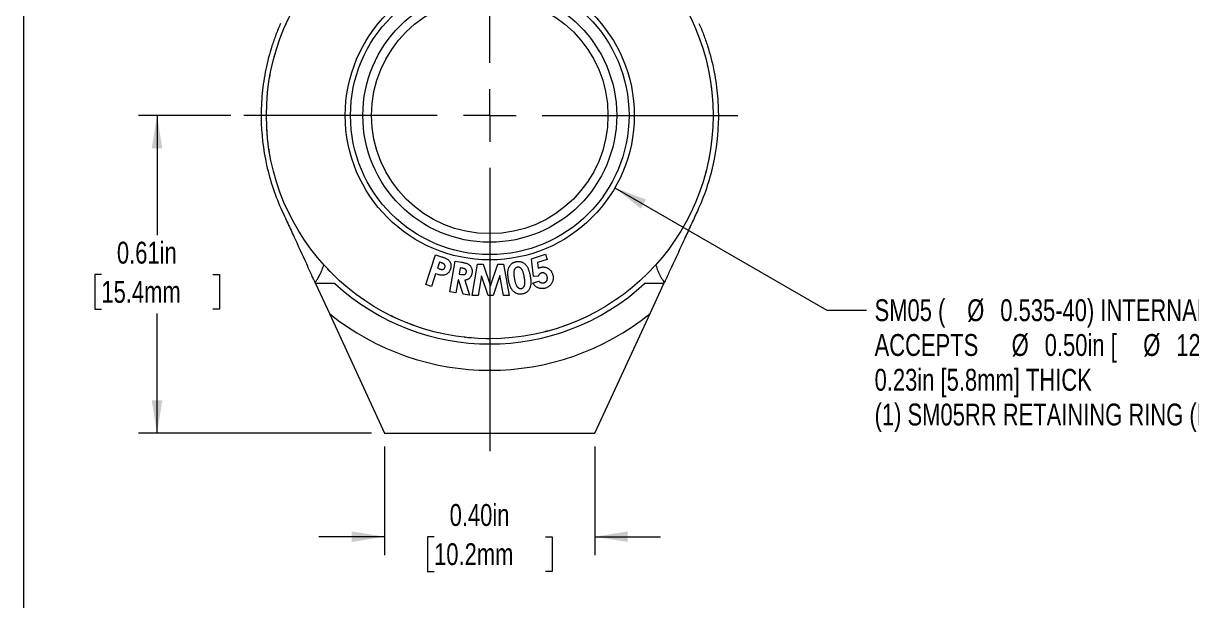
# Model space of a CAD drawing. Header units: inches. Extents: x 0.1 to 10.9, y 0 to 8.5.
# Drawn here: x 0.062 to 4.508, y 3.997 to 6.194 of the extents above; entities that cross this region are included whole.
import ezdxf

# ---------------------------------------------------------------- set-up
doc = ezdxf.new("R2010")
doc.units = ezdxf.units.IN
doc.header["$MEASUREMENT"] = 0
doc.styles.add('SLDTEXTSTYLE0', font='TXT', dxfattribs={"width": 0.75})
doc.dimstyles.new('SLDDIMSTYLE0', dxfattribs={"dimtxt": 0.083333, "dimasz": 0.125, "dimexe": 0, "dimexo": 0.0625, "dimgap": 0.020833, "dimtad": 0, "dimtih": 1, "dimtoh": 1, "dimlfac": 0.5, "dimrnd": 1e-09, "dimzin": 0, "dimdsep": 46, "dimtxsty": 'SLDTEXTSTYLE0', "dimsah": 1, "dimcen": 0.09, "dimadec": 0, "dimazin": 0, "dimtfac": 1, "dimtmove": 0, "dimatfit": 0, "dimfxl": 1, "dimfrac": 2, "dimtolj": 1, "dimtzin": 12, "dimarcsym": 0})
doc.dimstyles.new('SLDDIMSTYLE1', dxfattribs={"dimtxt": 0.083333, "dimasz": 0.125, "dimexe": 0, "dimexo": 0.0625, "dimgap": 0.020833, "dimtad": 0, "dimtih": 1, "dimtoh": 1, "dimlfac": 0.5, "dimrnd": 1e-09, "dimzin": 12, "dimdsep": 46, "dimtxsty": 'SLDTEXTSTYLE0', "dimsah": 1, "dimcen": 0, "dimadec": 0, "dimazin": 3, "dimtfac": 1, "dimtofl": 0, "dimtmove": 0, "dimatfit": 3, "dimfxl": 1, "dimfrac": 2, "dimtolj": 1, "dimtzin": 12, "dimarcsym": 0})
doc.dimstyles.new('SLDDIMSTYLE2', dxfattribs={"dimtxt": 0.083333, "dimasz": 0.125, "dimexe": 0, "dimexo": 0.0625, "dimgap": 0.020833, "dimtad": 0, "dimtih": 1, "dimtoh": 1, "dimlfac": 0.5, "dimrnd": 1e-09, "dimdsep": 46, "dimtxsty": 'SLDTEXTSTYLE0', "dimsah": 1, "dimcen": 0.09, "dimadec": 0, "dimazin": 2, "dimtfac": 1, "dimtofl": 0, "dimtmove": 0, "dimatfit": 3, "dimfxl": 1, "dimfrac": 2, "dimtolj": 1, "dimtzin": 12, "dimarcsym": 0})

# ---------------------------------------------------------------- blocks, each defined once
blk = doc.blocks.new('_D')
at = {"color": 8, "linetype": 'Continuous', "lineweight": 18}
for p, q in [((1.4372, 4.5838), (1.4372, 4.1701)), ((2.2372, 4.5838), (2.2372, 4.1701)), ((1.4372, 4.2401), (1.1872, 4.2401)), ((1.6253, 4.2401), (1.6, 4.2401)), ((1.6, 4.2401), (1.6, 4.1077)), ((2.0491, 4.2401), (2.0745, 4.2401)), ((2.0745, 4.2401), (2.0745, 4.1077)), ((2.2372, 4.2401), (2.4872, 4.2401)), ((1.6, 4.1077), (1.6253, 4.1077)), ((2.0745, 4.1077), (2.0491, 4.1077))]:
    blk.add_line(p, q, dxfattribs=at)
for points in [[(1.4372, 4.2401), (1.3122, 4.2601), (1.3122, 4.2201)], [(2.2372, 4.2401), (2.3622, 4.2201), (2.3622, 4.2601)]]:
    blk.add_solid(points, dxfattribs=at)
at = {"color": 8, "linetype": 'Continuous', "lineweight": 18, "char_height": 0.08333, "attachment_point": 1, "style": 'SLDTEXTSTYLE0'}
for s, insert in [('0.40in', (1.6845, 4.3644)), ('10.2mm', (1.6253, 4.2151))]:
    blk.add_mtext(s, dxfattribs=dict(at, insert=insert))
blk = doc.blocks.new('_D_1')
at = {"color": 8, "linetype": 'Continuous', "lineweight": 18}
for p, q in [((2.3135, 5.5688), (3.1206, 5.1029)), ((3.1206, 5.1029), (3.2706, 5.1029))]:
    blk.add_line(p, q, dxfattribs=at)
blk.add_solid([(2.3135, 5.5688), (2.4118, 5.489), (2.4318, 5.5236)], dxfattribs=at)
at = {"color": 8, "linetype": 'Continuous', "lineweight": 18, "attachment_point": 1, "style": 'SLDTEXTSTYLE0'}
for s, insert, char_height in [('SM05 (', (3.3018, 5.144), 0.08333), ('%%c', (3.6543, 5.144), 0.08333), ('0.535-40) INTERNAL THREAD', (3.7801, 5.144), 0.083333), ('ACCEPTS', (3.3018, 5.0116), 0.08333), ('%%c', (3.8234, 5.0116), 0.08333), ('0.50in [', (3.9492, 5.0116), 0.08333), ('%%c', (4.3243, 5.0116), 0.08333), ('12.7mm] OPTICS', (4.4501, 5.0116), 0.083333), ('0.23in [5.8mm] THICK', (3.3018, 4.8792), 0.083333), ('(1) SM05RR RETAINING RING (INCLUDED)', (3.3018, 4.7468), 0.083333)]:
    blk.add_mtext(s, dxfattribs=dict(at, insert=insert, char_height=char_height))
blk = doc.blocks.new('_D_2')
at = {"color": 7, "linetype": 'Continuous', "lineweight": 18}
for p, q in [((0.8518, 5.8438), (0.5009, 5.8438)), ((0.5709, 5.8438), (0.5709, 5.3881)), ((0.3591, 5.2388), (0.3337, 5.2388)), ((0.3337, 5.2388), (0.3337, 5.1064)), ((0.7828, 5.2388), (0.8082, 5.2388)), ((0.8082, 5.2388), (0.8082, 5.1064)), ((0.3337, 5.1064), (0.3591, 5.1064)), ((0.5709, 4.6338), (0.5709, 5.0895)), ((0.8082, 5.1064), (0.7828, 5.1064)), ((1.3872, 4.6338), (0.5009, 4.6338))]:
    blk.add_line(p, q, dxfattribs=at)
for points in [[(0.5709, 5.8438), (0.5509, 5.7188), (0.5909, 5.7188)], [(0.5709, 4.6338), (0.5909, 4.7588), (0.5509, 4.7588)]]:
    blk.add_solid(points, dxfattribs=at)
at = {"color": 7, "linetype": 'Continuous', "lineweight": 18, "char_height": 0.08333, "attachment_point": 1, "style": 'SLDTEXTSTYLE0'}
for s, insert in [('0.61in', (0.4182, 5.3631)), ('15.4mm', (0.3591, 5.2138))]:
    blk.add_mtext(s, dxfattribs=dict(at, insert=insert))
blk = doc.blocks.new('SW_CENTERMARKSYMBOL_0')
at = {"color": 0, "linetype": 'Continuous', "lineweight": 0}
for p, q in [((0, 0.2), (0, 1.5304)), ((0, 0), (0, 0.1)), ((-0.2, 0), (-0.9354, 0)), ((0, 0), (-0.1, 0)), ((0, 0), (0, -0.1)), ((0, 0), (0.1, 0)), ((0.2, 0), (0.9443, 0)), ((0, -0.2), (0, -1.2785))]:
    blk.add_line(p, q, dxfattribs=at)

msp = doc.modelspace()

# ---------------------------------------------------------------- linework, layer by layer
at = {"color": 7, "linetype": 'Continuous', "lineweight": 18}
for p, q in [((0.0622, 8.4506), (0.0622, 0.0356)), ((1.5942, 5.1996), (1.6305, 5.3135)), ((1.6305, 5.3135), (1.6534, 5.3061)), ((1.996, 5.2982), (2.0494, 5.3158)), ((2.0031, 5.2305), (1.996, 5.2982)), ((2.0559, 5.2958), (2.0188, 5.2836)), ((2.0494, 5.3158), (2.0559, 5.2958)), ((1.6454, 5.2854), (1.6379, 5.2621)), ((1.6379, 5.2621), (1.6448, 5.2599)), ((1.6515, 5.2834), (1.6454, 5.2854)), ((1.6854, 5.1723), (1.7059, 5.2895)), ((1.7059, 5.2895), (1.7295, 5.2853)), ((1.7244, 5.2638), (1.7202, 5.2398)), ((1.7305, 5.2627), (1.7244, 5.2638)), ((1.7704, 5.1582), (1.7903, 5.2777)), ((1.7903, 5.2777), (1.8126, 5.2778)), ((1.8126, 5.2778), (1.8406, 5.1947)), ((1.8406, 5.1947), (1.8681, 5.2781)), ((1.8681, 5.2781), (1.89, 5.2782)), ((1.89, 5.2782), (1.9108, 5.1589)), ((2.0188, 5.2836), (2.021, 5.2613)), ((1.1743, 5.2038), (1.1727, 5.2073)), ((1.1743, 5.2038), (1.2269, 5.0899)), ((1.2479, 5.2038), (1.1743, 5.2038)), ((1.6312, 5.2409), (1.6158, 5.1927)), ((1.7164, 5.2181), (1.7077, 5.1684)), ((1.7185, 5.2177), (1.7164, 5.2181)), ((1.7362, 5.1635), (1.7185, 5.2177)), ((1.7202, 5.2398), (1.7272, 5.2386)), ((1.7419, 5.2161), (1.7605, 5.1592)), ((1.8052, 5.2338), (1.7925, 5.1583)), ((1.8306, 5.1585), (1.8052, 5.2338)), ((1.8757, 5.2341), (1.8507, 5.1586)), ((1.8889, 5.1588), (1.8757, 5.2341)), ((2.0015, 5.205), (2.0242, 5.2125)), ((2.022, 5.2324), (2.0031, 5.2305)), ((2.5001, 5.2038), (2.4265, 5.2038)), ((2.4476, 5.0899), (2.5001, 5.2038)), ((2.5001, 5.2038), (2.5017, 5.2073)), ((1.6158, 5.1927), (1.5942, 5.1996)), ((1.7077, 5.1684), (1.6854, 5.1723)), ((1.7605, 5.1592), (1.7362, 5.1635)), ((1.7925, 5.1583), (1.7704, 5.1582)), ((1.8507, 5.1586), (1.8306, 5.1585)), ((1.9108, 5.1589), (1.8889, 5.1588)), ((1.2269, 5.0899), (1.4372, 4.6338)), ((2.2372, 4.6338), (2.4476, 5.0899)), ((1.4372, 4.6338), (2.2372, 4.6338))]:
    msp.add_line(p, q, dxfattribs=at)
for radius in [0.85, 0.55, 0.53, 0.483, 0.45]:
    msp.add_circle((1.8372, 5.8438), radius, dxfattribs=at)
for radius, start, end in [(0.87, 227.3607, 312.6393), (0.97, 231.0057, 308.9943)]:
    msp.add_arc((1.8372, 5.8438), radius, start, end, dxfattribs=at)
for points, knots in [([(1.041, 6.1944), (1.0348, 6.1803), (1.029, 6.166), (1.0181, 6.1373), (1.0131, 6.1228), (0.9991, 6.0791), (0.9913, 6.0495), (0.979, 5.9895), (0.9743, 5.9589), (0.9683, 5.8976), (0.967, 5.867), (0.9678, 5.7755), (0.9746, 5.7148), (0.9948, 5.6243), (1.0031, 5.5947), (1.0227, 5.5365), (1.0341, 5.5079), (1.047, 5.4798)], [0, 0, 0, 0, 0.0625, 0.0625, 0.125, 0.125, 0.25, 0.25, 0.375, 0.375, 0.5, 0.5, 0.75, 0.75, 0.875, 0.875, 1, 1, 1, 1]), ([(2.6334, 6.1944), (2.6397, 6.1803), (2.6455, 6.166), (2.6564, 6.1373), (2.6614, 6.1228), (2.6754, 6.0791), (2.6831, 6.0495), (2.6955, 5.9895), (2.7001, 5.9589), (2.7061, 5.8976), (2.7074, 5.867), (2.7067, 5.7755), (2.6998, 5.7148), (2.6797, 5.6243), (2.6714, 5.5947), (2.6517, 5.5365), (2.6404, 5.5079), (2.6274, 5.4798)], [0, 0, 0, 0, 0.0625, 0.0625, 0.125, 0.125, 0.25, 0.25, 0.375, 0.375, 0.5, 0.5, 0.75, 0.75, 0.875, 0.875, 1, 1, 1, 1]), ([(1.014, 6.0556), (1.0141, 6.0556), (1.0141, 6.0557), (1.0141, 6.0557), (1.0141, 6.0559), (1.0142, 6.0561), (1.0142, 6.0564), (1.0143, 6.0567), (1.0144, 6.0571), (1.0145, 6.0575), (1.0146, 6.0579), (1.0147, 6.0583), (1.0149, 6.0589), (1.0151, 6.0597), (1.0154, 6.0607), (1.0156, 6.0615), (1.0157, 6.0621), (1.016, 6.0631), (1.0163, 6.0642), (1.0167, 6.0656), (1.017, 6.0668), (1.0173, 6.068), (1.0176, 6.0688), (1.0177, 6.0693)], [0, 0, 0, 0, 0.082825, 0.157982, 0.225492, 0.29505, 0.368488, 0.436824, 0.500172, 0.535094, 0.568819, 0.60141, 0.63294, 0.693116, 0.750092, 0.773076, 0.795086, 0.816203, 0.875059, 0.90604, 0.935711, 0.965464, 1, 1, 1, 1]), ([(1.0203, 6.0785), (1.0204, 6.0788), (1.0205, 6.0794), (1.0207, 6.0801), (1.0209, 6.0806), (1.021, 6.081), (1.0211, 6.0814), (1.0212, 6.0817), (1.0213, 6.082), (1.0213, 6.0822), (1.0214, 6.0823), (1.0214, 6.0825), (1.0215, 6.0826), (1.0215, 6.0826), (1.0215, 6.0827), (1.0215, 6.0827)], [0, 0, 0, 0, 0.07944, 0.141114, 0.211375, 0.283165, 0.35204, 0.424293, 0.499989, 0.569211, 0.644037, 0.724502, 0.810636, 0.902463, 1, 1, 1, 1]), ([(2.664, 6.0412), (2.664, 6.0412), (2.664, 6.0411), (2.664, 6.0411), (2.6641, 6.0409), (2.6641, 6.0407), (2.6642, 6.0402), (2.6645, 6.0392), (2.6648, 6.0378), (2.6651, 6.0365), (2.6654, 6.035), (2.6658, 6.0333), (2.6663, 6.0313), (2.6667, 6.0294), (2.667, 6.0282), (2.6671, 6.0275)], [0, 0, 0, 0, 0.06011, 0.106777, 0.150602, 0.200799, 0.250167, 0.37387, 0.500105, 0.56495, 0.627721, 0.750058, 0.826915, 0.909819, 1, 1, 1, 1]), ([(0.9993, 5.9864), (0.9993, 5.9864), (0.9993, 5.9865), (0.9993, 5.9866), (0.9993, 5.9867), (0.9994, 5.987), (0.9995, 5.9875), (0.9996, 5.9885), (0.9999, 5.9899), (1.0001, 5.9912), (1.0004, 5.9927), (1.0007, 5.9944), (1.0011, 5.9965), (1.0014, 5.9983), (1.0016, 5.9996), (1.0018, 6.0003)], [0, 0, 0, 0, 0.06011, 0.106777, 0.150602, 0.200799, 0.250167, 0.37387, 0.500105, 0.56495, 0.627721, 0.750058, 0.826915, 0.909819, 1, 1, 1, 1]), ([(2.6795, 5.9578), (2.6796, 5.9572), (2.6798, 5.9562), (2.68, 5.9546), (2.6801, 5.9533), (2.6803, 5.9521), (2.6804, 5.9512), (2.6805, 5.9505), (2.6806, 5.9499), (2.6806, 5.9493), (2.6807, 5.9488), (2.6808, 5.9485), (2.6808, 5.9483)], [0, 0, 0, 0, 0.1356583, 0.2497248, 0.3700203, 0.4996656, 0.5796987, 0.6628803, 0.7498306, 0.8186197, 0.901953, 1, 1, 1, 1]), ([(2.6808, 5.9483), (2.6808, 5.9479), (2.6809, 5.9474), (2.681, 5.9467), (2.681, 5.9461), (2.6811, 5.9457), (2.6811, 5.9453), (2.6812, 5.945), (2.6812, 5.9447), (2.6812, 5.9445), (2.6813, 5.9443), (2.6813, 5.9442), (2.6813, 5.9441), (2.6813, 5.944), (2.6813, 5.944), (2.6813, 5.944)], [0, 0, 0, 0, 0.07944, 0.141114, 0.211375, 0.283165, 0.35204, 0.424293, 0.499989, 0.569211, 0.644037, 0.724502, 0.810636, 0.902463, 1, 1, 1, 1]), ([(0.9892, 5.7857), (0.9892, 5.786), (0.9892, 5.7865), (0.9891, 5.7873), (0.9891, 5.7878), (0.989, 5.7882), (0.989, 5.7886), (0.989, 5.789), (0.989, 5.7892), (0.989, 5.7895), (0.989, 5.7896), (0.9889, 5.7898), (0.9889, 5.7899), (0.9889, 5.7899), (0.9889, 5.79), (0.9889, 5.79)], [0, 0, 0, 0, 0.07944, 0.141114, 0.211375, 0.283165, 0.35204, 0.424293, 0.499989, 0.569211, 0.644037, 0.724502, 0.810636, 0.902463, 1, 1, 1, 1]), ([(0.9912, 5.762), (0.9912, 5.762), (0.9912, 5.762), (0.9912, 5.7621), (0.9911, 5.7623), (0.9911, 5.7625), (0.9911, 5.7628), (0.9911, 5.7632), (0.991, 5.7636), (0.991, 5.764), (0.9909, 5.7643), (0.9909, 5.7648), (0.9908, 5.7654), (0.9908, 5.7662), (0.9907, 5.7673), (0.9906, 5.7681), (0.9905, 5.7687), (0.9905, 5.7697), (0.9904, 5.7709), (0.9902, 5.7723), (0.9901, 5.7735), (0.99, 5.7748), (0.99, 5.7756), (0.9899, 5.7761)], [0, 0, 0, 0, 0.082825, 0.157982, 0.225492, 0.29505, 0.368488, 0.436824, 0.500172, 0.535094, 0.568819, 0.60141, 0.63294, 0.693116, 0.750092, 0.773076, 0.795086, 0.816203, 0.875059, 0.90604, 0.935711, 0.965464, 1, 1, 1, 1]), ([(0.9988, 5.7043), (0.9987, 5.7048), (0.9985, 5.7056), (0.9983, 5.7067), (0.9982, 5.7076), (0.9981, 5.7084), (0.9979, 5.7093), (0.9978, 5.7102), (0.9976, 5.7115), (0.9974, 5.7127), (0.9972, 5.7138), (0.9971, 5.7145), (0.997, 5.715), (0.997, 5.7153), (0.997, 5.7154), (0.997, 5.7156), (0.9969, 5.7156), (0.9969, 5.7156)], [0, 0, 0, 0, 0.0727, 0.125012, 0.165621, 0.207184, 0.25008, 0.30903, 0.369899, 0.500034, 0.580504, 0.663469, 0.750041, 0.801258, 0.859846, 0.926039, 1, 1, 1, 1]), ([(2.6738, 5.6935), (2.6737, 5.6929), (2.6735, 5.6919), (2.6733, 5.6904), (2.673, 5.689), (2.6728, 5.6879), (2.6726, 5.687), (2.6725, 5.6863), (2.6724, 5.6857), (2.6723, 5.6851), (2.6722, 5.6846), (2.6721, 5.6842), (2.6721, 5.684)], [0, 0, 0, 0, 0.135658, 0.249725, 0.37002, 0.499666, 0.579699, 0.66288, 0.749831, 0.81862, 0.901953, 1, 1, 1, 1]), ([(2.6721, 5.684), (2.672, 5.6837), (2.6719, 5.6832), (2.6718, 5.6825), (2.6717, 5.6819), (2.6716, 5.6815), (2.6715, 5.6811), (2.6715, 5.6808), (2.6714, 5.6805), (2.6714, 5.6803), (2.6713, 5.6801), (2.6713, 5.68), (2.6713, 5.6799), (2.6713, 5.6798), (2.6713, 5.6798), (2.6713, 5.6798)], [0, 0, 0, 0, 0.07944, 0.141114, 0.211375, 0.283165, 0.35204, 0.424293, 0.499989, 0.569211, 0.644037, 0.724502, 0.810636, 0.902463, 1, 1, 1, 1]), ([(2.6559, 5.6152), (2.6558, 5.6148), (2.6557, 5.6143), (2.6555, 5.6136), (2.6553, 5.6131), (2.6552, 5.6127), (2.6551, 5.6123), (2.655, 5.612), (2.6549, 5.6117), (2.6549, 5.6115), (2.6548, 5.6113), (2.6548, 5.6112), (2.6548, 5.6111), (2.6547, 5.611), (2.6547, 5.611), (2.6547, 5.611)], [0, 0, 0, 0, 0.07944, 0.141114, 0.211375, 0.283165, 0.35204, 0.424293, 0.499989, 0.569211, 0.644037, 0.724502, 0.810636, 0.902463, 1, 1, 1, 1]), ([(2.662, 5.6381), (2.662, 5.6381), (2.662, 5.6381), (2.6619, 5.638), (2.6619, 5.6378), (2.6619, 5.6376), (2.6618, 5.6374), (2.6617, 5.637), (2.6616, 5.6366), (2.6615, 5.6362), (2.6614, 5.6358), (2.6613, 5.6354), (2.6611, 5.6348), (2.6609, 5.634), (2.6607, 5.633), (2.6605, 5.6322), (2.6603, 5.6316), (2.6601, 5.6307), (2.6598, 5.6295), (2.6594, 5.6281), (2.6591, 5.6269), (2.6588, 5.6257), (2.6585, 5.6249), (2.6584, 5.6244)], [0, 0, 0, 0, 0.082825, 0.157982, 0.225492, 0.29505, 0.368488, 0.436824, 0.500172, 0.535094, 0.568819, 0.60141, 0.63294, 0.693116, 0.750092, 0.773076, 0.795086, 0.816203, 0.875059, 0.90604, 0.935711, 0.965464, 1, 1, 1, 1]), ([(1.047, 5.4798), (1.0552, 5.462), (1.0634, 5.4443), (1.0798, 5.4087), (1.1044, 5.3555), (1.1289, 5.3022), (1.1453, 5.2667)], [0, 0, 0, 0, 0.25, 0.25, 0.5, 1, 1, 1, 1]), ([(1.06, 5.4998), (1.0598, 5.5001), (1.0596, 5.5006), (1.0593, 5.5012), (1.0591, 5.5017), (1.0589, 5.5021), (1.0587, 5.5025), (1.0586, 5.5028), (1.0585, 5.5031), (1.0584, 5.5033), (1.0583, 5.5034), (1.0583, 5.5035), (1.0583, 5.5036), (1.0582, 5.5037), (1.0582, 5.5037), (1.0582, 5.5037)], [0, 0, 0, 0, 0.0794403, 0.141114, 0.2113748, 0.2831649, 0.3520402, 0.4242927, 0.4999886, 0.5692106, 0.6440366, 0.7245022, 0.8106364, 0.9024626, 1, 1, 1, 1]), ([(1.0639, 5.491), (1.0636, 5.4916), (1.0632, 5.4925), (1.0626, 5.4939), (1.062, 5.4952), (1.0615, 5.4962), (1.0612, 5.497), (1.0609, 5.4977), (1.0606, 5.4983), (1.0604, 5.4988), (1.0602, 5.4993), (1.06, 5.4996), (1.06, 5.4998)], [0, 0, 0, 0, 0.1356583, 0.2497248, 0.3700203, 0.4996656, 0.5796987, 0.6628803, 0.7498306, 0.8186197, 0.901953, 1, 1, 1, 1]), ([(2.6274, 5.4798), (2.6192, 5.462), (2.611, 5.4443), (2.5947, 5.4087), (2.5701, 5.3555), (2.5455, 5.3022), (2.5291, 5.2667)], [0, 0, 0, 0, 0.25, 0.25, 0.5, 1, 1, 1, 1]), ([(2.5287, 5.3495), (2.5286, 5.3492), (2.5282, 5.3488), (2.5278, 5.3482), (2.5275, 5.3478), (2.5272, 5.3474), (2.527, 5.3471), (2.5268, 5.3468), (2.5267, 5.3466), (2.5265, 5.3464), (2.5264, 5.3463), (2.5263, 5.3462), (2.5263, 5.3461), (2.5262, 5.346), (2.5262, 5.346), (2.5262, 5.346)], [0, 0, 0, 0, 0.07944, 0.141114, 0.211375, 0.283165, 0.35204, 0.424293, 0.499989, 0.569211, 0.644037, 0.724502, 0.810636, 0.902463, 1, 1, 1, 1]), ([(2.5423, 5.369), (2.5423, 5.369), (2.5423, 5.369), (2.5422, 5.3689), (2.5421, 5.3688), (2.542, 5.3686), (2.5418, 5.3684), (2.5416, 5.368), (2.5414, 5.3677), (2.5412, 5.3674), (2.541, 5.3671), (2.5407, 5.3667), (2.5404, 5.3662), (2.5399, 5.3655), (2.5393, 5.3646), (2.5388, 5.3639), (2.5385, 5.3635), (2.538, 5.3627), (2.5373, 5.3617), (2.5364, 5.3605), (2.5358, 5.3595), (2.535, 5.3584), (2.5345, 5.3577), (2.5343, 5.3573)], [0, 0, 0, 0, 0.082825, 0.157982, 0.225492, 0.29505, 0.368488, 0.436824, 0.500172, 0.535094, 0.568819, 0.60141, 0.63294, 0.693116, 0.750092, 0.773076, 0.795086, 0.816203, 0.875059, 0.90604, 0.935711, 0.965464, 1, 1, 1, 1]), ([(1.6534, 5.3061), (1.6551, 5.3056), (1.6584, 5.3045), (1.6634, 5.3027), (1.6683, 5.3007), (1.6726, 5.2985), (1.6765, 5.2962), (1.6798, 5.2937), (1.6827, 5.2907), (1.6852, 5.2874), (1.6871, 5.2836), (1.6886, 5.2797), (1.6894, 5.2755), (1.6897, 5.2713), (1.6894, 5.2671), (1.6887, 5.2629), (1.6879, 5.2602), (1.6875, 5.2589)], [0, 0, 0, 0, 0.078426, 0.156849, 0.235277, 0.313691, 0.375294, 0.436887, 0.498473, 0.560057, 0.622881, 0.685719, 0.748573, 0.811416, 0.874273, 0.937132, 1, 1, 1, 1]), ([(1.1727, 5.2073), (1.1722, 5.2085), (1.1712, 5.2107), (1.1681, 5.2172), (1.1661, 5.2216), (1.1612, 5.2322), (1.1583, 5.2385), (1.1521, 5.2521), (1.1487, 5.2593), (1.1453, 5.2667)], [0, 0, 0, 0, 0.25, 0.25, 0.5, 0.5, 0.75, 0.75, 1, 1, 1, 1]), ([(1.1727, 5.2073), (1.1751, 5.2108), (1.1798, 5.2178), (1.1858, 5.228), (1.1909, 5.2376), (1.1952, 5.2466), (1.1991, 5.2558), (1.2024, 5.2652), (1.2044, 5.2717), (1.2052, 5.2752), (1.2053, 5.2754)], [0, 0, 0, 0, 0.167634, 0.335261, 0.466379, 0.597757, 0.729149, 0.860383, 0.991379, 1, 1, 1, 1]), ([(1.224, 5.2552), (1.2238, 5.2554), (1.2234, 5.2558), (1.2229, 5.2563), (1.2225, 5.2567), (1.2222, 5.2571), (1.2219, 5.2573), (1.2217, 5.2576), (1.2215, 5.2578), (1.2214, 5.2579), (1.2212, 5.2581), (1.2211, 5.2582), (1.2211, 5.2582), (1.221, 5.2583), (1.221, 5.2583), (1.221, 5.2583)], [0, 0, 0, 0, 0.07944, 0.141114, 0.211375, 0.283165, 0.35204, 0.424293, 0.499989, 0.569211, 0.644037, 0.724502, 0.810636, 0.902463, 1, 1, 1, 1]), ([(1.2307, 5.2483), (1.2303, 5.2487), (1.2295, 5.2495), (1.2285, 5.2506), (1.2275, 5.2516), (1.2267, 5.2524), (1.2261, 5.253), (1.2256, 5.2535), (1.2251, 5.254), (1.2248, 5.2544), (1.2244, 5.2548), (1.2241, 5.255), (1.224, 5.2552)], [0, 0, 0, 0, 0.135658, 0.249725, 0.37002, 0.499666, 0.579699, 0.66288, 0.749831, 0.81862, 0.901953, 1, 1, 1, 1]), ([(1.6448, 5.2599), (1.6456, 5.2596), (1.6473, 5.2591), (1.6498, 5.2584), (1.6523, 5.2579), (1.6548, 5.2574), (1.6573, 5.2574), (1.6595, 5.2579), (1.6615, 5.2588), (1.6633, 5.2601), (1.6647, 5.2617), (1.6658, 5.2635), (1.6663, 5.2649), (1.6666, 5.2656)], [0, 0, 0, 0, 0.100051, 0.200075, 0.300125, 0.40018, 0.500038, 0.583434, 0.666715, 0.750002, 0.833307, 0.916655, 1, 1, 1, 1]), ([(1.6645, 5.2768), (1.6639, 5.2774), (1.6625, 5.2787), (1.6601, 5.28), (1.6574, 5.2813), (1.6546, 5.2824), (1.6525, 5.2831), (1.6515, 5.2834)], [0, 0, 0, 0, 0.186489, 0.3732, 0.55991, 0.779914, 1, 1, 1, 1]), ([(1.6875, 5.2589), (1.6871, 5.2576), (1.6862, 5.255), (1.6844, 5.2513), (1.6822, 5.2479), (1.6795, 5.2448), (1.6765, 5.242), (1.6732, 5.2398), (1.6697, 5.238), (1.666, 5.2367), (1.6622, 5.2359), (1.6584, 5.2354), (1.6559, 5.2354), (1.6546, 5.2354)], [0, 0, 0, 0, 0.093346, 0.186692, 0.280012, 0.373341, 0.466647, 0.559975, 0.64797, 0.735973, 0.823974, 0.911989, 1, 1, 1, 1]), ([(1.6666, 5.2656), (1.6668, 5.2663), (1.6672, 5.2677), (1.6673, 5.27), (1.6671, 5.272), (1.6665, 5.2739), (1.6656, 5.2754), (1.6649, 5.2763), (1.6645, 5.2768)], [0, 0, 0, 0, 0.186596, 0.373406, 0.56001, 0.706515, 0.853303, 1, 1, 1, 1]), ([(1.7272, 5.2386), (1.7283, 5.2384), (1.7304, 5.238), (1.7336, 5.2377), (1.7369, 5.2376), (1.7398, 5.2379), (1.7422, 5.2386), (1.7441, 5.2397), (1.7457, 5.2413), (1.7468, 5.2431), (1.7476, 5.2452), (1.7479, 5.2466), (1.748, 5.2473)], [0, 0, 0, 0, 0.124988, 0.250011, 0.374986, 0.499833, 0.583079, 0.666439, 0.749844, 0.833264, 0.916574, 1, 1, 1, 1]), ([(1.7295, 5.2853), (1.7312, 5.285), (1.7347, 5.2844), (1.7398, 5.2833), (1.7449, 5.282), (1.7495, 5.2805), (1.7537, 5.2788), (1.7573, 5.2767), (1.7605, 5.2742), (1.7634, 5.2712), (1.7657, 5.2677), (1.7676, 5.264), (1.769, 5.26), (1.7699, 5.2559), (1.7703, 5.2517), (1.7702, 5.2475), (1.7698, 5.2447), (1.7695, 5.2433)], [0, 0, 0, 0, 0.078409, 0.156814, 0.235223, 0.313621, 0.375218, 0.436795, 0.498415, 0.560031, 0.622905, 0.685778, 0.748616, 0.811452, 0.874305, 0.937143, 1, 1, 1, 1]), ([(1.748, 5.2473), (1.7481, 5.248), (1.7483, 5.2495), (1.7481, 5.2517), (1.7474, 5.2539), (1.7464, 5.2559), (1.745, 5.2576), (1.7431, 5.2591), (1.7408, 5.2602), (1.7383, 5.261), (1.7357, 5.2617), (1.7331, 5.2622), (1.7314, 5.2625), (1.7305, 5.2627)], [0, 0, 0, 0, 0.083325, 0.166695, 0.249928, 0.333275, 0.416607, 0.499876, 0.599842, 0.699878, 0.799928, 0.899955, 1, 1, 1, 1]), ([(1.9088, 5.2171), (1.9084, 5.2194), (1.9077, 5.2239), (1.9068, 5.2307), (1.9063, 5.2376), (1.9061, 5.2437), (1.9063, 5.2489), (1.9068, 5.2532), (1.9075, 5.2574), (1.9086, 5.2617), (1.9097, 5.2643), (1.9102, 5.2657)], [0, 0, 0, 0, 0.139997, 0.279991, 0.419983, 0.559977, 0.647987, 0.735979, 0.82401, 0.911994, 1, 1, 1, 1]), ([(1.9102, 5.2657), (1.9108, 5.2669), (1.912, 5.2694), (1.9142, 5.2729), (1.9168, 5.2761), (1.9198, 5.279), (1.9231, 5.2814), (1.9266, 5.2835), (1.9303, 5.2852), (1.9341, 5.2864), (1.9368, 5.287), (1.9381, 5.2873)], [0, 0, 0, 0, 0.112018, 0.223969, 0.336025, 0.447972, 0.56002, 0.669968, 0.780031, 0.889979, 1, 1, 1, 1]), ([(1.9425, 5.2662), (1.9417, 5.266), (1.94, 5.2656), (1.9376, 5.2645), (1.9355, 5.263), (1.9335, 5.2612), (1.9318, 5.259), (1.9305, 5.2562), (1.9296, 5.2531), (1.929, 5.2499), (1.9286, 5.246), (1.9286, 5.2414), (1.929, 5.2362), (1.9295, 5.231), (1.9303, 5.2258), (1.9309, 5.2224), (1.9312, 5.2207)], [0, 0, 0, 0, 0.050019, 0.100025, 0.150039, 0.200064, 0.25002, 0.312456, 0.374961, 0.437465, 0.499969, 0.599949, 0.699948, 0.799964, 0.899983, 1, 1, 1, 1]), ([(1.9381, 5.2873), (1.9395, 5.2875), (1.9423, 5.2879), (1.9466, 5.2881), (1.9509, 5.2879), (1.9551, 5.2872), (1.9592, 5.2859), (1.9632, 5.2843), (1.9669, 5.282), (1.9703, 5.2794), (1.9733, 5.2764), (1.9763, 5.2728), (1.9791, 5.2687), (1.9817, 5.264), (1.9839, 5.2591), (1.9858, 5.2541), (1.9873, 5.249), (1.9887, 5.2438), (1.9899, 5.2386), (1.9906, 5.2351), (1.9909, 5.2333)], [0, 0, 0, 0, 0.050001, 0.100004, 0.150001, 0.199983, 0.249979, 0.299976, 0.34996, 0.399959, 0.449951, 0.499947, 0.56245, 0.62495, 0.687449, 0.74996, 0.812469, 0.874978, 0.937489, 1, 1, 1, 1]), ([(1.9687, 5.229), (1.9684, 5.2307), (1.9677, 5.2339), (1.9666, 5.2389), (1.9653, 5.2437), (1.9638, 5.2485), (1.9621, 5.2526), (1.9604, 5.256), (1.9588, 5.2586), (1.9567, 5.261), (1.9545, 5.263), (1.9523, 5.2645), (1.95, 5.2656), (1.9476, 5.2663), (1.945, 5.2665), (1.9434, 5.2663), (1.9425, 5.2662)], [0, 0, 0, 0, 0.100015, 0.200031, 0.300042, 0.400053, 0.500067, 0.562568, 0.625083, 0.687556, 0.750064, 0.80006, 0.850028, 0.900041, 0.950009, 1, 1, 1, 1]), ([(2.021, 5.2613), (2.0222, 5.2621), (2.0239, 5.2632), (2.0263, 5.2643), (2.0274, 5.2646), (2.0279, 5.2648)], [0, 0, 0, 0, 0.559902, 0.779934, 1, 1, 1, 1]), ([(2.0279, 5.2648), (2.0293, 5.2652), (2.0321, 5.2661), (2.0363, 5.2668), (2.0406, 5.267), (2.0449, 5.2667), (2.0491, 5.2659), (2.0532, 5.2646), (2.0571, 5.2628), (2.0609, 5.2606), (2.0644, 5.2579), (2.0676, 5.2547), (2.0705, 5.2512), (2.0728, 5.2473), (2.0748, 5.2433), (2.0758, 5.2404), (2.0763, 5.239)], [0, 0, 0, 0, 0.0700041, 0.1400109, 0.2100075, 0.280002, 0.3500017, 0.419997, 0.4899991, 0.5600013, 0.6333289, 0.7066575, 0.7799896, 0.8533182, 0.926661, 1, 1, 1, 1]), ([(2.4692, 5.2754), (2.4693, 5.2747), (2.4704, 5.2705), (2.4728, 5.263), (2.4766, 5.2528), (2.481, 5.2428), (2.4859, 5.233), (2.4912, 5.2235), (2.4965, 5.2149), (2.5001, 5.2096), (2.5017, 5.2073)], [0, 0, 0, 0, 0.027369, 0.170465, 0.313895, 0.45761, 0.601458, 0.745193, 0.888494, 1, 1, 1, 1]), ([(2.5291, 5.2667), (2.5258, 5.2594), (2.5224, 5.2522), (2.5161, 5.2385), (2.5133, 5.2323), (2.5059, 5.2162), (2.5029, 5.2097), (2.5017, 5.2073)], [0, 0, 0, 0, 0.25, 0.25, 0.5, 0.5, 1, 1, 1, 1]), ([(1.6546, 5.2354), (1.6531, 5.2356), (1.6501, 5.2358), (1.6457, 5.2368), (1.6394, 5.2384), (1.6346, 5.2399), (1.6312, 5.2409)], [0, 0, 0, 0, 0.18662, 0.373274, 0.559972, 1, 1, 1, 1]), ([(1.7695, 5.2433), (1.7693, 5.242), (1.7688, 5.2395), (1.7676, 5.2358), (1.766, 5.2322), (1.764, 5.2288), (1.7616, 5.2258), (1.7588, 5.2232), (1.7557, 5.221), (1.7525, 5.2193), (1.749, 5.2179), (1.7455, 5.2168), (1.7431, 5.2164), (1.7419, 5.2161)], [0, 0, 0, 0, 0.093353, 0.186685, 0.280022, 0.373335, 0.466643, 0.559965, 0.647955, 0.735958, 0.823965, 0.911986, 1, 1, 1, 1]), ([(1.9613, 5.1643), (1.9599, 5.1641), (1.9571, 5.1637), (1.9529, 5.1634), (1.9487, 5.1636), (1.9445, 5.1642), (1.9404, 5.1654), (1.9365, 5.167), (1.9328, 5.1692), (1.9295, 5.1717), (1.9264, 5.1747), (1.9234, 5.1782), (1.9205, 5.1822), (1.9179, 5.1868), (1.9157, 5.1916), (1.9139, 5.1966), (1.9123, 5.2016), (1.911, 5.2068), (1.9098, 5.2119), (1.9091, 5.2154), (1.9088, 5.2171)], [0, 0, 0, 0, 0.049997, 0.10001, 0.150004, 0.199986, 0.249985, 0.299976, 0.349963, 0.399957, 0.449954, 0.499954, 0.562452, 0.624943, 0.687453, 0.749957, 0.812467, 0.874979, 0.937488, 1, 1, 1, 1]), ([(1.9312, 5.2207), (1.9315, 5.2191), (1.9321, 5.2159), (1.9332, 5.2111), (1.9346, 5.2063), (1.9361, 5.2017), (1.9378, 5.1977), (1.9395, 5.1945), (1.9413, 5.1919), (1.9434, 5.1896), (1.9456, 5.1878), (1.9478, 5.1864), (1.9501, 5.1854), (1.9525, 5.1849), (1.955, 5.1847), (1.9566, 5.1849), (1.9574, 5.185)], [0, 0, 0, 0, 0.100015, 0.200029, 0.300043, 0.400055, 0.500044, 0.562558, 0.625063, 0.687552, 0.750041, 0.80003, 0.850039, 0.899996, 0.950015, 1, 1, 1, 1]), ([(1.9909, 5.2333), (1.9912, 5.2313), (1.9919, 5.2273), (1.9927, 5.2213), (1.9933, 5.2152), (1.9936, 5.2091), (1.9934, 5.2031), (1.9927, 5.197), (1.9914, 5.1917), (1.9899, 5.187), (1.9882, 5.1831), (1.9862, 5.1794), (1.9836, 5.176), (1.9806, 5.1729), (1.9772, 5.1703), (1.9735, 5.1682), (1.9696, 5.1665), (1.9655, 5.1652), (1.9627, 5.1646), (1.9613, 5.1643)], [0, 0, 0, 0, 0.071443, 0.142884, 0.214329, 0.285763, 0.357198, 0.428622, 0.50004, 0.550049, 0.600051, 0.650037, 0.70003, 0.750018, 0.800006, 0.849995, 0.899996, 0.949992, 1, 1, 1, 1]), ([(1.9689, 5.1954), (1.9693, 5.197), (1.9703, 5.2), (1.9707, 5.2047), (1.9709, 5.2095), (1.9707, 5.2151), (1.97, 5.2217), (1.9691, 5.2266), (1.9687, 5.229)], [0, 0, 0, 0, 0.139927, 0.279939, 0.419949, 0.559966, 0.779976, 1, 1, 1, 1]), ([(2.0504, 5.1868), (2.0489, 5.1864), (2.046, 5.1855), (2.0415, 5.1847), (2.037, 5.1843), (2.0325, 5.1845), (2.028, 5.1852), (2.0236, 5.1864), (2.0192, 5.1882), (2.015, 5.1905), (2.011, 5.1935), (2.0074, 5.197), (2.0042, 5.2008), (2.0024, 5.2036), (2.0015, 5.205)], [0, 0, 0, 0, 0.080007, 0.160027, 0.240022, 0.320022, 0.400025, 0.480021, 0.560022, 0.64801, 0.735997, 0.823987, 0.911998, 1, 1, 1, 1]), ([(2.0335, 5.244), (2.0327, 5.2437), (2.0313, 5.2432), (2.0292, 5.2419), (2.0274, 5.2404), (2.0258, 5.2386), (2.0244, 5.2367), (2.0231, 5.2346), (2.0224, 5.2331), (2.022, 5.2324)], [0, 0, 0, 0, 0.140009, 0.279909, 0.419963, 0.559957, 0.706619, 0.85331, 1, 1, 1, 1]), ([(2.0242, 5.2125), (2.025, 5.2118), (2.0264, 5.2104), (2.029, 5.2086), (2.0317, 5.2073), (2.0345, 5.2065), (2.0371, 5.2061), (2.0395, 5.2061), (2.0419, 5.2064), (2.0434, 5.2068), (2.0442, 5.2071)], [0, 0, 0, 0, 0.140002, 0.280005, 0.419951, 0.559947, 0.669947, 0.779987, 0.889975, 1, 1, 1, 1]), ([(2.0554, 5.2312), (2.055, 5.2322), (2.0543, 5.2342), (2.0527, 5.237), (2.0507, 5.2394), (2.0483, 5.2415), (2.0458, 5.2431), (2.0433, 5.2441), (2.0408, 5.2447), (2.0384, 5.2449), (2.0359, 5.2446), (2.0343, 5.2442), (2.0335, 5.244)], [0, 0, 0, 0, 0.111935, 0.223899, 0.335807, 0.447722, 0.559686, 0.647745, 0.735791, 0.823993, 0.911868, 1, 1, 1, 1]), ([(2.0442, 5.2071), (2.0451, 5.2074), (2.0468, 5.208), (2.0492, 5.2095), (2.0513, 5.2113), (2.0531, 5.2134), (2.0546, 5.2158), (2.0557, 5.2185), (2.0564, 5.2215), (2.0566, 5.2248), (2.0563, 5.2281), (2.0557, 5.2302), (2.0554, 5.2312)], [0, 0, 0, 0, 0.093377, 0.186701, 0.280009, 0.373355, 0.46669, 0.560037, 0.670024, 0.779951, 0.889973, 1, 1, 1, 1]), ([(2.0763, 5.239), (2.0767, 5.2376), (2.0776, 5.2347), (2.0784, 5.2302), (2.0787, 5.2256), (2.0785, 5.2211), (2.0777, 5.2166), (2.0764, 5.2122), (2.0746, 5.208), (2.0724, 5.2039), (2.0698, 5.2001), (2.0666, 5.1965), (2.063, 5.1933), (2.0591, 5.1906), (2.0548, 5.1884), (2.0518, 5.1873), (2.0504, 5.1868)], [0, 0, 0, 0, 0.070006, 0.140012, 0.210006, 0.280022, 0.349996, 0.420022, 0.490004, 0.560021, 0.633349, 0.706673, 0.780001, 0.853332, 0.926664, 1, 1, 1, 1]), ([(1.9574, 5.185), (1.9582, 5.1852), (1.9597, 5.1855), (1.9617, 5.1865), (1.9637, 5.1877), (1.9653, 5.1893), (1.9668, 5.1912), (1.968, 5.1932), (1.9686, 5.1947), (1.9689, 5.1954)], [0, 0, 0, 0, 0.14001, 0.279969, 0.420033, 0.559918, 0.706642, 0.853301, 1, 1, 1, 1]), ([(2.3264, 5.1487), (2.326, 5.1483), (2.3251, 5.1477), (2.3239, 5.1469), (2.3227, 5.1461), (2.3218, 5.1454), (2.321, 5.1449), (2.3204, 5.1445), (2.3199, 5.1441), (2.3195, 5.1438), (2.319, 5.1435), (2.3187, 5.1433), (2.3186, 5.1432)], [0, 0, 0, 0, 0.1356583, 0.2497248, 0.3700203, 0.4996656, 0.5796987, 0.6628803, 0.7498306, 0.8186197, 0.901953, 1, 1, 1, 1]), ([(1.4703, 5.0771), (1.4698, 5.0773), (1.4688, 5.0778), (1.4674, 5.0784), (1.4662, 5.079), (1.4652, 5.0795), (1.4643, 5.0799), (1.4637, 5.0803), (1.4631, 5.0805), (1.4626, 5.0808), (1.4622, 5.081), (1.4618, 5.0812), (1.4617, 5.0813)], [0, 0, 0, 0, 0.1356583, 0.2497248, 0.3700203, 0.4996656, 0.5796987, 0.6628803, 0.7498306, 0.8186197, 0.901953, 1, 1, 1, 1]), ([(1.5264, 5.0527), (1.5261, 5.0528), (1.5255, 5.053), (1.5249, 5.0532), (1.5244, 5.0534), (1.524, 5.0536), (1.5236, 5.0538), (1.5233, 5.0539), (1.523, 5.054), (1.5228, 5.0541), (1.5227, 5.0541), (1.5225, 5.0542), (1.5225, 5.0542), (1.5224, 5.0542), (1.5224, 5.0542), (1.5224, 5.0542)], [0, 0, 0, 0, 0.07944, 0.141114, 0.211375, 0.283165, 0.35204, 0.424293, 0.499989, 0.569211, 0.644037, 0.724502, 0.810636, 0.902463, 1, 1, 1, 1]), ([(1.5486, 5.0443), (1.5486, 5.0443), (1.5485, 5.0443), (1.5485, 5.0443), (1.5483, 5.0444), (1.5481, 5.0444), (1.5479, 5.0445), (1.5475, 5.0447), (1.5471, 5.0448), (1.5467, 5.045), (1.5464, 5.0451), (1.546, 5.0452), (1.5454, 5.0454), (1.5446, 5.0457), (1.5436, 5.0461), (1.5428, 5.0464), (1.5423, 5.0466), (1.5414, 5.0469), (1.5402, 5.0474), (1.5389, 5.0479), (1.5378, 5.0483), (1.5366, 5.0487), (1.5358, 5.049), (1.5353, 5.0492)], [0, 0, 0, 0, 0.082825, 0.157982, 0.225492, 0.29505, 0.368488, 0.436824, 0.500172, 0.535094, 0.568819, 0.60141, 0.63294, 0.693116, 0.750092, 0.773076, 0.795086, 0.816203, 0.875059, 0.90604, 0.935711, 0.965464, 1, 1, 1, 1]), ([(2.1288, 5.0454), (2.1284, 5.0452), (2.1276, 5.0449), (2.1265, 5.0445), (2.1257, 5.0442), (2.1249, 5.0439), (2.1241, 5.0436), (2.1232, 5.0433), (2.122, 5.0429), (2.1208, 5.0425), (2.1198, 5.0421), (2.1191, 5.0419), (2.1187, 5.0417), (2.1184, 5.0416), (2.1182, 5.0416), (2.1181, 5.0415), (2.118, 5.0415), (2.118, 5.0415)], [0, 0, 0, 0, 0.0727, 0.125012, 0.165621, 0.207184, 0.25008, 0.30903, 0.369899, 0.500034, 0.580504, 0.663469, 0.750041, 0.801258, 0.859846, 0.926039, 1, 1, 1, 1]), ([(1.7444, 4.9989), (1.7441, 4.9989), (1.7435, 4.999), (1.7428, 4.999), (1.7423, 4.9991), (1.7418, 4.9991), (1.7414, 4.9992), (1.7411, 4.9992), (1.7408, 4.9993), (1.7406, 4.9993), (1.7404, 4.9993), (1.7403, 4.9993), (1.7402, 4.9993), (1.7401, 4.9993), (1.7401, 4.9993), (1.7401, 4.9993)], [0, 0, 0, 0, 0.07944, 0.141114, 0.211375, 0.283165, 0.35204, 0.424293, 0.499989, 0.569211, 0.644037, 0.724502, 0.810636, 0.902463, 1, 1, 1, 1]), ([(1.768, 4.9966), (1.768, 4.9966), (1.768, 4.9966), (1.7679, 4.9966), (1.7678, 4.9966), (1.7676, 4.9966), (1.7673, 4.9967), (1.7669, 4.9967), (1.7665, 4.9967), (1.7661, 4.9968), (1.7657, 4.9968), (1.7653, 4.9968), (1.7647, 4.9969), (1.7638, 4.997), (1.7628, 4.997), (1.7619, 4.9971), (1.7613, 4.9972), (1.7604, 4.9973), (1.7592, 4.9974), (1.7577, 4.9975), (1.7565, 4.9976), (1.7553, 4.9977), (1.7544, 4.9978), (1.7539, 4.9979)], [0, 0, 0, 0, 0.082825, 0.157982, 0.225492, 0.29505, 0.368488, 0.436824, 0.500172, 0.535094, 0.568819, 0.60141, 0.63294, 0.693116, 0.750092, 0.773076, 0.795086, 0.816203, 0.875059, 0.90604, 0.935711, 0.965464, 1, 1, 1, 1]), ([(1.8387, 4.9938), (1.8387, 4.9938), (1.8387, 4.9938), (1.8386, 4.9938), (1.8384, 4.9938), (1.8382, 4.9938), (1.8377, 4.9938), (1.8367, 4.9938), (1.8352, 4.9938), (1.8338, 4.9938), (1.8324, 4.9938), (1.8306, 4.9938), (1.8285, 4.9938), (1.8266, 4.9938), (1.8253, 4.9939), (1.8246, 4.9939)], [0, 0, 0, 0, 0.06011, 0.106777, 0.150602, 0.200799, 0.250167, 0.37387, 0.500105, 0.56495, 0.627721, 0.750058, 0.826915, 0.909819, 1, 1, 1, 1]), ([(2.0506, 5.021), (2.0503, 5.0209), (2.0498, 5.0208), (2.0491, 5.0206), (2.0486, 5.0205), (2.0481, 5.0204), (2.0477, 5.0203), (2.0474, 5.0202), (2.0471, 5.0201), (2.0469, 5.0201), (2.0468, 5.02), (2.0466, 5.02), (2.0465, 5.02), (2.0465, 5.0199), (2.0464, 5.0199), (2.0464, 5.0199)], [0, 0, 0, 0, 0.07944, 0.141114, 0.211375, 0.283165, 0.35204, 0.424293, 0.499989, 0.569211, 0.644037, 0.724502, 0.810636, 0.902463, 1, 1, 1, 1]), ([(2.0599, 5.0235), (2.0593, 5.0233), (2.0583, 5.023), (2.0568, 5.0226), (2.0555, 5.0223), (2.0544, 5.022), (2.0535, 5.0218), (2.0528, 5.0216), (2.0522, 5.0214), (2.0517, 5.0213), (2.0512, 5.0211), (2.0508, 5.0211), (2.0506, 5.021)], [0, 0, 0, 0, 0.1356583, 0.2497248, 0.3700203, 0.4996656, 0.5796987, 0.6628803, 0.7498306, 0.8186197, 0.901953, 1, 1, 1, 1])]:
    msp.add_open_spline(points, degree=3, knots=knots, dxfattribs=at)

# ---------------------------------------------------------------- block references
at = {"color": 7, "linetype": 'Continuous', "lineweight": 0}
msp.add_blockref('SW_CENTERMARKSYMBOL_0', (1.8372, 5.8438), dxfattribs=at)

# ---------------------------------------------------------------- dimensions: what is measured, and where the dimension line sits
at = {"color": 8, "linetype": 'Continuous', "lineweight": 18}
dim = msp.add_diameter_dim_2p(p1=(1.3609, 6.1188), p2=(2.3135, 5.5688), text='SM05 (%%c0.535-40) INTERNAL THREAD\\PACCEPTS %%c0.50in [%%c12.7mm] OPTICS\\P0.23in [5.8mm] THICK\\P(1) SM05RR RETAINING RING (INCLUDED)', dimstyle='SLDDIMSTYLE1', override={"dimpost": '<>'}, dxfattribs=at)
dim.commit()
dim.dimension.update_dxf_attribs({"geometry": '_D_1', "text_midpoint": (4.3773, 5.1029), "dimtype": 163})
at = {"color": 7, "linetype": 'Continuous', "lineweight": 18}
dim = msp.add_linear_dim(base=(0.5709397831, 4.6337793531), p1=(0.9018110619, 5.8437793531), p2=(1.4372256012, 4.6337793531), angle=90, dimstyle='SLDDIMSTYLE2', dxfattribs=at)
dim.commit()
dim.dimension.update_dxf_attribs({"geometry": '_D_2', "text_midpoint": (0.5709397831, 5.2387793531), "dimtype": 160})
at = {"color": 8, "linetype": 'Continuous', "lineweight": 18}
dim = msp.add_linear_dim(base=(2.2372, 4.2401), p1=(1.4372, 4.6338), p2=(2.2372, 4.6338), dimstyle='SLDDIMSTYLE0', dxfattribs=at)
dim.commit()
dim.dimension.update_dxf_attribs({"geometry": '_D', "text_midpoint": (1.8372, 4.2401), "dimtype": 160})

doc.saveas('drawing.dxf')
